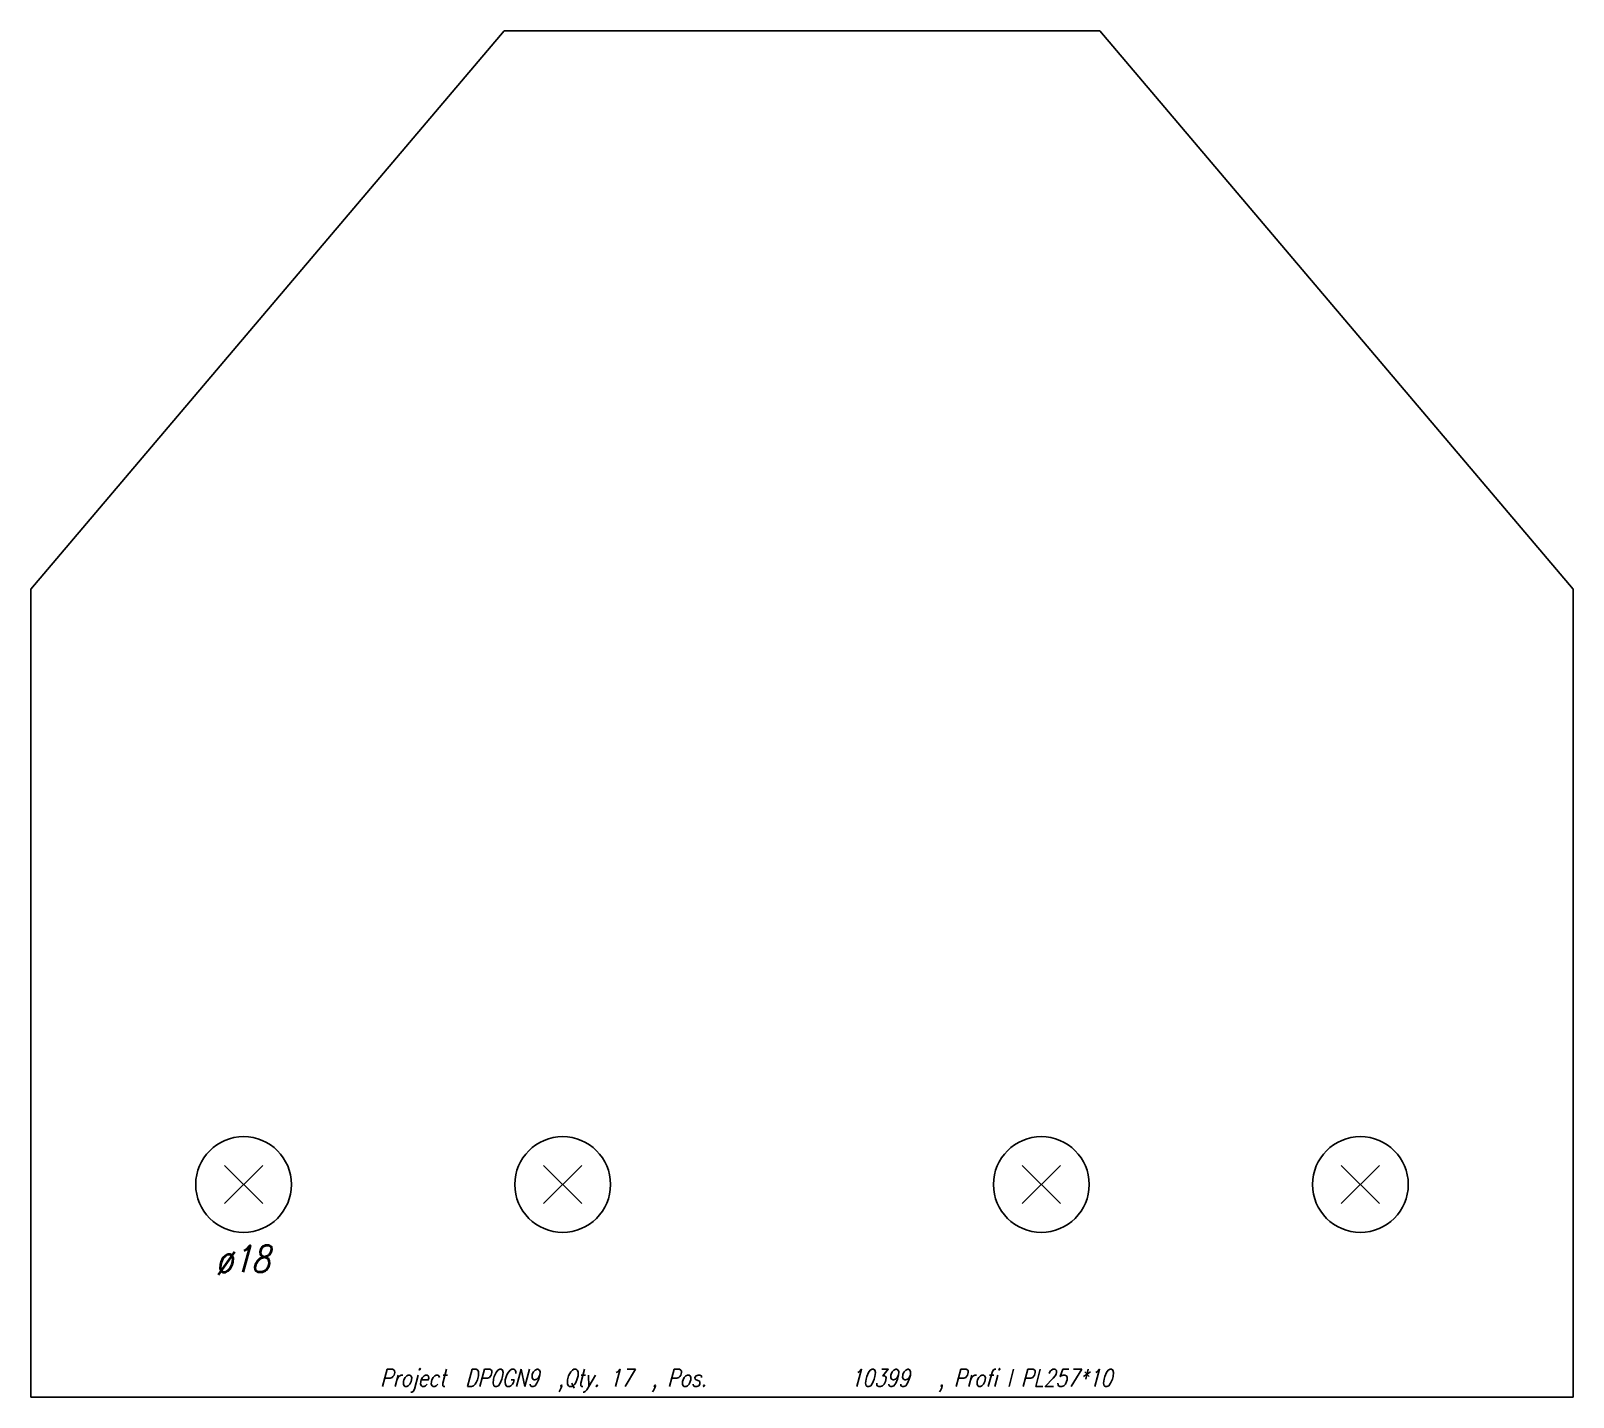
# Model space of a CAD drawing. Extents: x 0 to 290, y -129 to 129.
import ezdxf

# ---------------------------------------------------------------- set-up
doc = ezdxf.new("R2010")
doc.units = 0
doc.header["$LTSCALE"] = 10
for name, color, linetype in [('BEZ_SCHRAUBEN', 7, 'CONTINUOUS'), ('SCHRAUBEN', 7, 'CONTINUOUS'), ('TEILE', 7, 'CONTINUOUS'), ('UNTERSCHRIFT', 7, 'CONTINUOUS')]:
    doc.layers.add(name, color=color, linetype=linetype)
doc.styles.get("Standard").update_dxf_attribs({"font": 'ROMANS'})

msp = doc.modelspace()

# ---------------------------------------------------------------- linework, layer by layer
at = {"layer": 'SCHRAUBEN', "color": 6}
for p, q in [((43.599094, -84.900085), (36.399094, -92.100075)), ((36.399094, -84.900085), (43.599094, -92.100075)), ((103.599091, -84.900085), (96.399094, -92.100075)), ((96.399094, -84.900085), (103.599091, -92.100075)), ((193.599258, -84.900085), (186.399246, -92.100075)), ((186.399246, -84.900085), (193.599258, -92.100075)), ((253.599258, -84.900085), (246.399246, -92.100075)), ((246.399246, -84.900085), (253.599258, -92.100075))]:
    msp.add_line(p, q, dxfattribs=at)
at = {"layer": 'SCHRAUBEN', "color": 2}
for centre, radius in [((39.999092, -88.500076), 9.000004), ((99.999092, -88.500076), 9), ((189.999252, -88.500076), 9), ((249.999252, -88.500076), 9.000015)]:
    msp.add_circle(centre, radius, dxfattribs=at)
at = {"layer": 'TEILE', "color": 2}
for p, q in [((0, 23.499949), (88.999802, 128.500061)), ((88.999802, 128.500061), (200.999832, 128.500061)), ((200.999832, 128.500061), (290.000031, 23.499949)), ((-0.000011, -128.500061), (0, 23.499949)), ((290.000031, 23.499949), (290.000031, -128.500061)), ((290.000031, -128.500061), (-0.000011, -128.500061))]:
    msp.add_line(p, q, dxfattribs=at)

# ---------------------------------------------------------------- texts
at = {"layer": 'BEZ_SCHRAUBEN', "color": 2, "oblique": 15, "width": 0.8}
msp.add_text(' ø18', height=5, dxfattribs=at).set_placement((31.999092, -105.000076))
at = {"layer": 'UNTERSCHRIFT', "color": 2, "oblique": 15, "width": 0.8}
for s, p in [('Project  DP0GN9  ,Qty. 17  , Pos. ', (65.700012, -126.500061)), ('10399', (154.100021, -126.500061)), ('  , Profi l PL257*10', (167.100006, -126.500061))]:
    msp.add_text(s, height=3.25, dxfattribs=at).set_placement(p)

doc.saveas('drawing.dxf')
